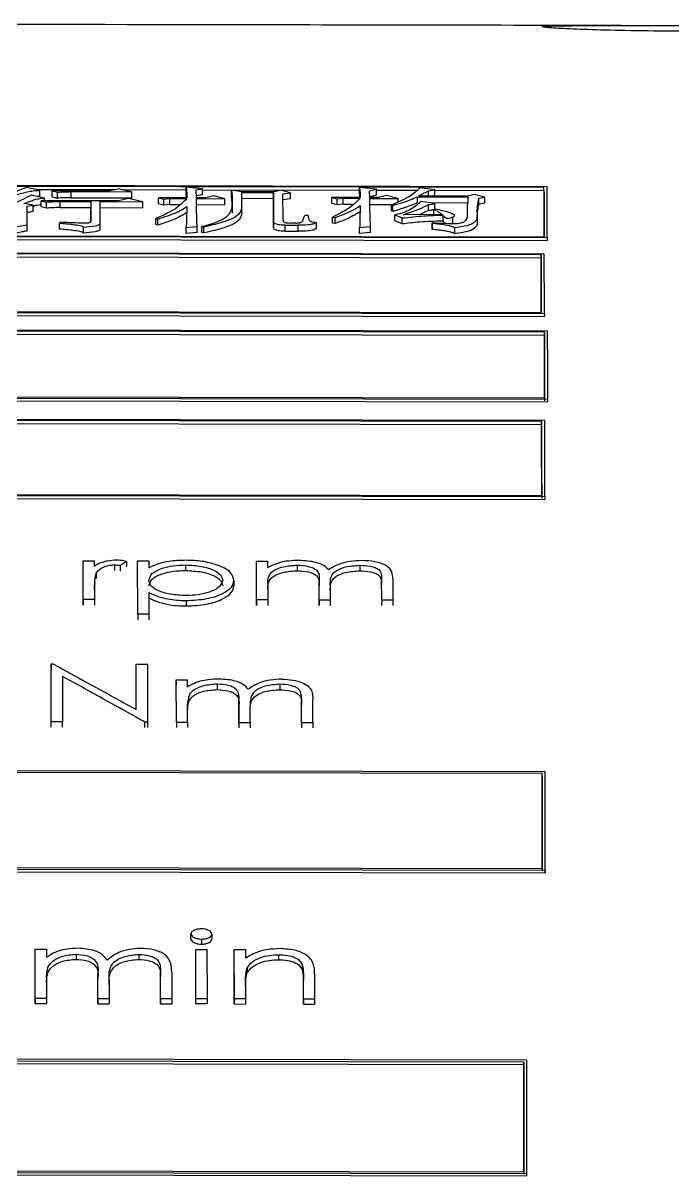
# Model space of a CAD drawing. Header units: millimetres. Extents: x 2301 to 4250, y 838 to 2217.
# Drawn here: x 2733.54 to 2743.92, y 1998.41 to 2016.83 of the extents above; entities that cross this region are included whole.
import ezdxf

# ---------------------------------------------------------------- set-up
doc = ezdxf.new("R2010")
doc.units = ezdxf.units.MM

msp = doc.modelspace()

# ---------------------------------------------------------------- linework, layer by layer
at = {"color": 7, "linetype": 'Continuous', "lineweight": 25}
for p, q in [((2741.909, 2014.214), (2719.926, 2014.255)), ((2741.859, 2014.202), (2719.976, 2014.243)), ((2733.806, 2014.156), (2733.59, 2014.201)), ((2733.883, 2014.033), (2733.666, 2014.078)), ((2733.743, 2014.169), (2735.02, 2014.167)), ((2733.806, 2014.06), (2733.763, 2014.058)), ((2733.806, 2014.06), (2733.806, 2014.156)), ((2734.001, 2014.052), (2734.001, 2014.148)), ((2734.001, 2014.148), (2734.088, 2014.127)), ((2734.92, 2014.146), (2734.001, 2014.148)), ((2734.087, 2014.031), (2734.088, 2014.127)), ((2734.304, 2014.038), (2734.304, 2014.135)), ((2734.304, 2014.135), (2735.277, 2014.133)), ((2734.304, 2014.038), (2735.277, 2014.036)), ((2735.083, 2014.18), (2734.92, 2014.146)), ((2735.137, 2014.167), (2736.142, 2014.165)), ((2735.7, 2014.037), (2735.786, 2014.016)), ((2736.154, 2014.036), (2735.7, 2014.037)), ((2735.7, 2013.941), (2735.7, 2014.037)), ((2736.402, 2014.18), (2736.143, 2014.206)), ((2736.305, 2014.162), (2736.402, 2014.18)), ((2736.306, 2014.036), (2736.305, 2014.162)), ((2736.402, 2014.084), (2736.305, 2014.066)), ((2736.457, 2014.036), (2736.306, 2014.036)), ((2736.402, 2014.164), (2738.912, 2014.16)), ((2736.587, 2014.07), (2736.457, 2014.036)), ((2736.76, 2014.022), (2736.587, 2014.07)), ((2736.867, 2014.062), (2736.868, 2014.158)), ((2737.03, 2014.132), (2736.868, 2014.158)), ((2737.549, 2014.131), (2737.03, 2014.132)), ((2737.03, 2014.119), (2737.538, 2014.118)), ((2737.031, 2013.884), (2737.03, 2014.119)), ((2737.538, 2014.118), (2737.54, 2013.653)), ((2737.538, 2014.022), (2737.538, 2014.118)), ((2737.646, 2014.16), (2737.549, 2014.131)), ((2737.809, 2014.115), (2737.646, 2014.16)), ((2737.69, 2014.099), (2737.809, 2014.115)), ((2737.692, 2013.673), (2737.69, 2014.099)), ((2738.469, 2014.043), (2738.556, 2014.021)), ((2738.923, 2014.042), (2738.469, 2014.043)), ((2738.469, 2013.946), (2738.469, 2014.043)), ((2739.182, 2014.172), (2738.912, 2014.199)), ((2739.074, 2014.149), (2739.182, 2014.172)), ((2739.075, 2014.042), (2739.074, 2014.149)), ((2739.182, 2014.076), (2739.075, 2014.053)), ((2739.215, 2014.041), (2739.075, 2014.042)), ((2739.182, 2014.159), (2739.828, 2014.158)), ((2739.345, 2014.073), (2739.215, 2014.041)), ((2739.529, 2014.027), (2739.345, 2014.073)), ((2739.832, 2014.051), (2740.654, 2014.049)), ((2740.643, 2014.062), (2739.853, 2014.064)), ((2740.113, 2014.163), (2739.875, 2014.197)), ((2740.015, 2014.147), (2740.113, 2014.163)), ((2740.112, 2014.066), (2740.094, 2014.063)), ((2740.113, 2014.157), (2741.859, 2014.154)), ((2740.751, 2014.088), (2740.643, 2014.062)), ((2740.914, 2014.049), (2740.751, 2014.088)), ((2740.816, 2014.03), (2740.914, 2014.049)), ((2741.859, 2014.154), (2741.859, 2014.202)), ((2733.699, 2013.918), (2733.548, 2013.945)), ((2733.602, 2013.902), (2733.699, 2013.918)), ((2733.603, 2013.607), (2733.602, 2013.902)), ((2733.828, 2013.894), (2733.829, 2013.99)), ((2733.915, 2013.872), (2733.828, 2013.894)), ((2733.829, 2013.99), (2733.915, 2013.969)), ((2735.062, 2013.988), (2733.829, 2013.99)), ((2733.883, 2013.99), (2733.883, 2014.033)), ((2733.915, 2013.872), (2733.915, 2013.969)), ((2734.131, 2013.88), (2734.132, 2013.976)), ((2734.131, 2013.88), (2734.618, 2013.879)), ((2734.132, 2013.976), (2734.618, 2013.975)), ((2734.618, 2013.975), (2734.62, 2013.662)), ((2734.618, 2013.975), (2734.618, 2013.879)), ((2734.619, 2013.66), (2734.618, 2013.879)), ((2734.77, 2013.975), (2735.451, 2013.974)), ((2734.771, 2013.633), (2734.77, 2013.975)), ((2734.77, 2013.879), (2735.451, 2013.878)), ((2735.224, 2014.028), (2735.062, 2013.988)), ((2735.451, 2013.974), (2735.224, 2014.028)), ((2735.786, 2013.92), (2735.7, 2013.941)), ((2735.786, 2013.92), (2735.786, 2014.016)), ((2735.883, 2013.927), (2735.786, 2013.92)), ((2735.883, 2013.927), (2735.884, 2014.024)), ((2735.883, 2013.927), (2736.04, 2013.927)), ((2735.884, 2014.024), (2736.154, 2014.023)), ((2736.305, 2013.927), (2736.76, 2013.926)), ((2736.306, 2014.023), (2736.76, 2014.022)), ((2736.306, 2013.941), (2736.306, 2014.023)), ((2736.879, 2014.014), (2736.879, 2013.885)), ((2736.879, 2013.918), (2736.879, 2014.014)), ((2736.879, 2013.884), (2736.879, 2013.918)), ((2736.879, 2013.885), (2736.879, 2013.789)), ((2737.538, 2014.022), (2737.03, 2014.023)), ((2737.031, 2013.788), (2737.031, 2013.885)), ((2737.031, 2013.788), (2737.031, 2013.884)), ((2737.54, 2013.558), (2737.538, 2014.022)), ((2737.809, 2014.019), (2737.69, 2014.003)), ((2738.555, 2013.925), (2738.469, 2013.946)), ((2738.555, 2013.925), (2738.556, 2014.021)), ((2738.653, 2013.933), (2738.555, 2013.925)), ((2738.653, 2014.029), (2738.923, 2014.029)), ((2738.653, 2013.933), (2738.653, 2014.029)), ((2738.653, 2013.933), (2738.809, 2013.933)), ((2739.075, 2014.028), (2739.529, 2014.027)), ((2739.075, 2013.948), (2739.075, 2014.028)), ((2739.075, 2013.932), (2739.438, 2013.931)), ((2739.421, 2013.923), (2739.443, 2013.915)), ((2739.421, 2013.827), (2739.421, 2013.923)), ((2739.443, 2013.819), (2739.443, 2013.915)), ((2739.529, 2013.976), (2739.529, 2014.027)), ((2740.114, 2013.943), (2739.897, 2013.979)), ((2740.016, 2013.831), (2740.016, 2013.927)), ((2740.654, 2013.953), (2740.049, 2013.954)), ((2740.092, 2013.851), (2740.125, 2013.857)), ((2740.092, 2013.851), (2740.092, 2013.77)), ((2740.816, 2013.934), (2740.816, 2014.03)), ((2740.913, 2013.952), (2740.816, 2013.934)), ((2735.658, 2013.705), (2735.69, 2013.696)), ((2738.091, 2013.756), (2738.037, 2013.756)), ((2738.481, 2013.727), (2738.524, 2013.722)), ((2738.481, 2013.632), (2738.481, 2013.727)), ((2739.443, 2013.819), (2739.421, 2013.827)), ((2739.476, 2013.767), (2739.595, 2013.714)), ((2739.595, 2013.618), (2739.476, 2013.671)), ((2740.233, 2013.771), (2739.617, 2013.767)), ((2740.016, 2013.831), (2739.877, 2013.769)), ((2740.244, 2013.76), (2740.244, 2013.664)), ((2740.401, 2013.632), (2740.401, 2013.729)), ((2733.441, 2013.576), (2733.603, 2013.607)), ((2734.133, 2013.646), (2734.122, 2013.632)), ((2734.122, 2013.536), (2734.122, 2013.632)), ((2734.501, 2013.473), (2734.501, 2013.568)), ((2734.771, 2013.537), (2734.771, 2013.633)), ((2735.69, 2013.6), (2735.658, 2013.609)), ((2736.145, 2013.56), (2736.318, 2013.579)), ((2736.145, 2013.464), (2736.145, 2013.56)), ((2736.318, 2013.484), (2736.145, 2013.464)), ((2736.394, 2013.483), (2736.394, 2013.579)), ((2736.394, 2013.579), (2736.426, 2013.57)), ((2736.426, 2013.475), (2736.394, 2013.483)), ((2737.54, 2013.653), (2737.54, 2013.558)), ((2737.724, 2013.599), (2737.93, 2013.599)), ((2737.724, 2013.504), (2737.724, 2013.599)), ((2737.724, 2013.504), (2737.93, 2013.503)), ((2737.897, 2013.633), (2737.8, 2013.633)), ((2737.93, 2013.503), (2737.93, 2013.599)), ((2738.222, 2013.641), (2738.222, 2013.545)), ((2738.524, 2013.626), (2738.481, 2013.632)), ((2738.914, 2013.56), (2739.087, 2013.577)), ((2738.914, 2013.464), (2738.914, 2013.56)), ((2740.071, 2013.542), (2740.072, 2013.638)), ((2740.072, 2013.626), (2740.071, 2013.53)), ((2740.071, 2013.53), (2740.071, 2013.542)), ((2740.072, 2013.637), (2740.072, 2013.626)), ((2740.4, 2013.633), (2740.38, 2013.626)), ((2740.429, 2013.557), (2740.429, 2013.462)), ((2719.929, 2013.442), (2741.912, 2013.401)), ((2719.929, 2013.394), (2741.912, 2013.353)), ((2719.979, 2013.456), (2741.862, 2013.415)), ((2739.087, 2013.481), (2738.914, 2013.464)), ((2741.912, 2013.401), (2741.912, 2013.353)), ((2741.912, 2013.353), (2741.912, 2013.367)), ((2741.863, 2013.138), (2719.88, 2013.179)), ((2741.813, 2013.124), (2719.93, 2013.165)), ((2719.93, 2013.118), (2741.813, 2013.077)), ((2741.813, 2013.124), (2741.813, 2013.077)), ((2719.883, 2012.229), (2741.866, 2012.188)), ((2719.933, 2012.244), (2741.816, 2012.203)), ((2719.883, 2012.181), (2741.866, 2012.14)), ((2741.866, 2012.188), (2741.866, 2012.141)), ((2741.866, 2012.14), (2741.866, 2012.154)), ((2741.917, 2011.906), (2719.934, 2011.947)), ((2741.867, 2011.89), (2719.984, 2011.931)), ((2719.984, 2011.884), (2741.867, 2011.843)), ((2741.867, 2011.89), (2741.867, 2011.843)), ((2719.936, 2010.863), (2741.919, 2010.822)), ((2719.936, 2010.817), (2741.919, 2010.776)), ((2719.986, 2010.881), (2741.869, 2010.84)), ((2741.919, 2010.776), (2741.919, 2010.789)), ((2741.87, 2010.479), (2719.887, 2010.52)), ((2741.82, 2010.461), (2719.937, 2010.502)), ((2719.937, 2010.456), (2741.82, 2010.415)), ((2741.82, 2010.461), (2741.82, 2010.415)), ((2719.889, 2009.304), (2741.872, 2009.263)), ((2719.889, 2009.259), (2741.872, 2009.218)), ((2719.939, 2009.323), (2741.822, 2009.283)), ((2741.872, 2009.263), (2741.872, 2009.218)), ((2734.496, 2008.15), (2734.497, 2008.239)), ((2734.497, 2007.53), (2734.496, 2008.15)), ((2734.497, 2007.618), (2734.497, 2008.239)), ((2734.497, 2008.239), (2734.676, 2008.238)), ((2734.676, 2008.238), (2734.676, 2008.148)), ((2734.999, 2008.173), (2734.998, 2008.085)), ((2735.368, 2008.149), (2735.368, 2008.237)), ((2735.369, 2007.383), (2735.368, 2008.237)), ((2735.368, 2008.237), (2735.548, 2008.237)), ((2735.548, 2008.237), (2735.548, 2008.124)), ((2736.137, 2008.083), (2736.137, 2008.171)), ((2737.266, 2008.145), (2737.266, 2008.234)), ((2737.267, 2007.613), (2737.266, 2008.234)), ((2737.266, 2008.234), (2737.445, 2008.233)), ((2737.266, 2007.525), (2737.266, 2008.145)), ((2737.445, 2008.233), (2737.445, 2008.127)), ((2737.918, 2008.168), (2737.918, 2008.079)), ((2738.919, 2008.166), (2738.919, 2008.078)), ((2734.708, 2008.042), (2734.708, 2007.954)), ((2734.677, 2007.829), (2734.677, 2007.618)), ((2736.907, 2007.928), (2736.907, 2007.84)), ((2737.446, 2007.876), (2737.446, 2007.613)), ((2737.446, 2007.876), (2737.446, 2007.788)), ((2738.266, 2007.929), (2738.266, 2007.841)), ((2738.267, 2007.611), (2738.266, 2007.929)), ((2738.266, 2007.523), (2738.266, 2007.841)), ((2738.446, 2007.855), (2738.446, 2007.611)), ((2739.266, 2007.948), (2739.266, 2007.86)), ((2739.267, 2007.609), (2739.266, 2007.948)), ((2739.446, 2007.948), (2739.446, 2007.609)), ((2734.497, 2007.618), (2734.497, 2007.53)), ((2734.677, 2007.618), (2734.497, 2007.618)), ((2735.549, 2007.73), (2735.549, 2007.383)), ((2736.145, 2007.604), (2736.145, 2007.516)), ((2737.267, 2007.613), (2737.266, 2007.525)), ((2737.446, 2007.613), (2737.267, 2007.613)), ((2738.267, 2007.611), (2738.266, 2007.523)), ((2738.446, 2007.611), (2738.267, 2007.611)), ((2739.267, 2007.609), (2739.266, 2007.522)), ((2739.446, 2007.609), (2739.267, 2007.609)), ((2735.369, 2007.383), (2735.369, 2007.296)), ((2735.549, 2007.383), (2735.369, 2007.383)), ((2733.986, 2006.587), (2733.986, 2006.501)), ((2733.987, 2005.663), (2733.986, 2006.587)), ((2734.023, 2006.587), (2733.986, 2006.587)), ((2735.346, 2005.86), (2735.345, 2006.585)), ((2735.345, 2006.585), (2735.524, 2006.585)), ((2735.345, 2006.499), (2735.345, 2006.585)), ((2735.524, 2006.585), (2735.525, 2005.66)), ((2734.166, 2006.392), (2734.166, 2005.663)), ((2735.986, 2006.338), (2735.986, 2006.253)), ((2735.987, 2005.659), (2735.986, 2006.338)), ((2735.986, 2006.338), (2736.166, 2006.338)), ((2736.166, 2006.221), (2736.166, 2006.338)), ((2736.638, 2006.267), (2736.638, 2006.18)), ((2737.64, 2006.265), (2737.639, 2006.179)), ((2736.166, 2005.659), (2736.166, 2005.947)), ((2736.166, 2005.947), (2736.166, 2005.861)), ((2736.986, 2006.005), (2736.986, 2005.919)), ((2736.987, 2005.657), (2736.986, 2006.005)), ((2737.986, 2006.026), (2737.986, 2005.94)), ((2737.987, 2005.655), (2737.986, 2006.026)), ((2738.166, 2005.655), (2738.166, 2006.025)), ((2736.986, 2005.919), (2736.987, 2005.572)), ((2737.166, 2005.657), (2737.166, 2005.924)), ((2734.166, 2005.663), (2733.987, 2005.663)), ((2734.166, 2005.578), (2734.166, 2005.663)), ((2735.525, 2005.66), (2735.484, 2005.66)), ((2735.525, 2005.66), (2735.525, 2005.575)), ((2735.987, 2005.659), (2735.987, 2005.574)), ((2735.987, 2005.659), (2736.166, 2005.659)), ((2736.987, 2005.657), (2736.987, 2005.572)), ((2736.987, 2005.657), (2737.166, 2005.657)), ((2737.987, 2005.655), (2737.987, 2005.57)), ((2737.987, 2005.655), (2738.166, 2005.655)), ((2741.878, 2004.866), (2719.745, 2004.907)), ((2741.828, 2004.842), (2719.795, 2004.883)), ((2719.796, 2003.361), (2741.829, 2003.32)), ((2719.746, 2003.336), (2741.879, 2003.295)), ((2719.746, 2003.294), (2741.879, 2003.253)), ((2741.879, 2003.295), (2741.879, 2003.253)), ((2741.879, 2003.253), (2741.879, 2003.283)), ((2736.22, 2002.195), (2736.22, 2002.276)), ((2736.553, 2002.276), (2736.553, 2002.195)), ((2736.386, 2002.195), (2736.386, 2002.114)), ((2733.733, 2001.955), (2733.733, 2002.035)), ((2733.733, 2001.244), (2733.733, 2002.035)), ((2733.733, 2002.035), (2733.912, 2002.035)), ((2733.733, 2001.165), (2733.733, 2001.955)), ((2733.912, 2002.035), (2733.912, 2001.899)), ((2734.385, 2001.952), (2734.385, 2001.871)), ((2735.386, 2001.95), (2735.386, 2001.869)), ((2736.297, 2001.95), (2736.297, 2002.031)), ((2736.297, 2001.239), (2736.297, 2002.031)), ((2736.297, 2002.031), (2736.476, 2002.03)), ((2736.297, 2001.915), (2736.297, 2001.95)), ((2736.476, 2002.03), (2736.477, 2001.239)), ((2736.912, 2001.949), (2736.912, 2002.03)), ((2736.913, 2001.238), (2736.912, 2002.03)), ((2736.912, 2002.03), (2737.092, 2002.029)), ((2736.912, 2001.159), (2736.912, 2001.949)), ((2737.092, 2002.029), (2737.092, 2001.888)), ((2737.617, 2001.946), (2737.616, 2001.865)), ((2737.12, 2001.738), (2737.119, 2001.658)), ((2737.994, 2001.79), (2737.994, 2001.71)), ((2733.913, 2001.579), (2733.912, 2001.499)), ((2733.913, 2001.579), (2733.913, 2001.244)), ((2734.733, 2001.647), (2734.733, 2001.567)), ((2734.733, 2001.242), (2734.733, 2001.647)), ((2734.733, 2001.163), (2734.733, 2001.567)), ((2734.913, 2001.552), (2734.913, 2001.242)), ((2735.733, 2001.672), (2735.733, 2001.592)), ((2735.733, 2001.241), (2735.733, 2001.672)), ((2735.733, 2001.161), (2735.733, 2001.592)), ((2735.913, 2001.671), (2735.913, 2001.24)), ((2737.092, 2001.526), (2737.092, 2001.238)), ((2737.092, 2001.526), (2737.092, 2001.446)), ((2738.015, 2001.611), (2738.015, 2001.531)), ((2738.015, 2001.236), (2738.015, 2001.611)), ((2738.015, 2001.157), (2738.015, 2001.531)), ((2738.195, 2001.642), (2738.195, 2001.236)), ((2733.733, 2001.244), (2733.733, 2001.165)), ((2733.913, 2001.244), (2733.733, 2001.244)), ((2733.733, 2001.165), (2733.912, 2001.164)), ((2734.733, 2001.242), (2734.733, 2001.163)), ((2734.913, 2001.242), (2734.733, 2001.242)), ((2734.733, 2001.163), (2734.912, 2001.162)), ((2735.733, 2001.241), (2735.733, 2001.161)), ((2735.913, 2001.24), (2735.733, 2001.241)), ((2735.733, 2001.161), (2735.912, 2001.161)), ((2736.477, 2001.239), (2736.297, 2001.239)), ((2736.297, 2001.16), (2736.297, 2001.239)), ((2736.297, 2001.16), (2736.297, 2001.201)), ((2736.477, 2001.16), (2736.297, 2001.16)), ((2736.477, 2001.239), (2736.477, 2001.16)), ((2736.913, 2001.238), (2736.912, 2001.159)), ((2736.912, 2001.159), (2737.092, 2001.158)), ((2737.092, 2001.238), (2736.913, 2001.238)), ((2738.015, 2001.236), (2738.015, 2001.157)), ((2738.195, 2001.236), (2738.015, 2001.236)), ((2738.015, 2001.157), (2738.195, 2001.156)), ((2741.585, 2000.259), (2719.452, 2000.3)), ((2741.535, 2000.231), (2719.502, 2000.271)), ((2719.502, 2000.232), (2741.535, 2000.191)), ((2741.535, 2000.231), (2741.535, 2000.191)), ((2719.452, 1998.452), (2741.585, 1998.411)), ((2719.453, 1998.491), (2741.585, 1998.45)), ((2719.503, 1998.52), (2741.535, 1998.479))]:
    msp.add_line(p, q, dxfattribs=at)
at = {"color": 7, "linetype": 'Continuous', "lineweight": 25, "flags": 128}
for points in [[(2735.277, 2014.036), (2735.277, 2014.09), (2735.277, 2014.133)], [(2736.142, 2014.11), (2736.142, 2014.164), (2736.143, 2014.206)], [(2736.402, 2014.084), (2736.402, 2014.138), (2736.402, 2014.18)], [(2737.809, 2014.019), (2737.809, 2014.073), (2737.809, 2014.115)], [(2738.912, 2014.102), (2738.912, 2014.156), (2738.912, 2014.199)], [(2739.182, 2014.076), (2739.182, 2014.13), (2739.182, 2014.172)], [(2739.832, 2014.051), (2739.832, 2013.997), (2739.832, 2013.954)], [(2740.015, 2014.064), (2740.015, 2014.105), (2740.015, 2014.147)], [(2740.112, 2014.066), (2740.113, 2014.12), (2740.113, 2014.163)], [(2740.913, 2013.952), (2740.914, 2014.006), (2740.914, 2014.049)], [(2733.699, 2013.822), (2733.699, 2013.875), (2733.699, 2013.918)], [(2735.451, 2013.878), (2735.451, 2013.931), (2735.451, 2013.974)], [(2735.786, 2014.016), (2735.835, 2014.02), (2735.884, 2014.024)], [(2736.76, 2013.926), (2736.76, 2013.98), (2736.76, 2014.022)], [(2738.556, 2014.021), (2738.604, 2014.025), (2738.653, 2014.029)], [(2740.113, 2013.855), (2740.113, 2013.901), (2740.114, 2013.943)], [(2735.658, 2013.609), (2735.658, 2013.651), (2735.658, 2013.678), (2735.658, 2013.705)], [(2735.69, 2013.6), (2735.69, 2013.642), (2735.69, 2013.669), (2735.69, 2013.696)], [(2738.524, 2013.626), (2738.524, 2013.65), (2738.524, 2013.674), (2738.524, 2013.698), (2738.524, 2013.722)], [(2739.476, 2013.671), (2739.476, 2013.696), (2739.476, 2013.72), (2739.476, 2013.767)], [(2739.595, 2013.618), (2739.595, 2013.642), (2739.595, 2013.666), (2739.595, 2013.69), (2739.595, 2013.714)], [(2733.603, 2013.511), (2733.603, 2013.565), (2733.603, 2013.607)], [(2736.318, 2013.484), (2736.318, 2013.537), (2736.318, 2013.579)], [(2736.426, 2013.475), (2736.426, 2013.517), (2736.426, 2013.544), (2736.426, 2013.57)], [(2739.087, 2013.481), (2739.087, 2013.535), (2739.087, 2013.577)], [(2741.919, 2010.776), (2741.919, 2010.802), (2741.919, 2010.822)], [(2735.09, 2008.162), (2735.09, 2008.118), (2735.09, 2008.074)], [(2735.189, 2008.227), (2735.189, 2008.183), (2735.189, 2008.139)], [(2734.677, 2007.618), (2734.677, 2007.569), (2734.677, 2007.531)], [(2737.446, 2007.613), (2737.446, 2007.564), (2737.446, 2007.525)], [(2738.446, 2007.611), (2738.446, 2007.562), (2738.446, 2007.524)], [(2739.446, 2007.609), (2739.446, 2007.56), (2739.446, 2007.522)], [(2735.549, 2007.383), (2735.549, 2007.334), (2735.549, 2007.296)], [(2733.987, 2005.578), (2733.987, 2005.625), (2733.987, 2005.663)], [(2735.484, 2005.575), (2735.484, 2005.623), (2735.484, 2005.66)], [(2736.166, 2005.659), (2736.166, 2005.611), (2736.166, 2005.574)], [(2737.166, 2005.657), (2737.166, 2005.609), (2737.166, 2005.572)], [(2738.166, 2005.655), (2738.166, 2005.607), (2738.166, 2005.57)], [(2733.913, 2001.244), (2733.913, 2001.199), (2733.912, 2001.164)], [(2734.913, 2001.242), (2734.913, 2001.197), (2734.912, 2001.162)], [(2735.913, 2001.24), (2735.913, 2001.196), (2735.912, 2001.161)], [(2737.092, 2001.238), (2737.092, 2001.193), (2737.092, 2001.158)], [(2738.195, 2001.236), (2738.195, 2001.191), (2738.195, 2001.156)], [(2741.585, 1998.412), (2741.585, 1998.433), (2741.585, 1998.45)]]:
    msp.add_lwpolyline(points, dxfattribs=at)
at = {"color": 7, "linetype": 'Continuous', "lineweight": 25}
for points, knots in [([(2743.095, 2016.788), (2741.054, 2016.792), (2735.226, 2016.802), (2727.875, 2016.814), (2722.578, 2016.825), (2721.074, 2016.828)], [0, 0, 0, 0, 0.278431, 0.79507, 1, 1, 1, 1]), ([(2746.331, 2016.76), (2746.311, 2016.764), (2746.268, 2016.772), (2745.946, 2016.779), (2745.456, 2016.783), (2744.796, 2016.785), (2744.015, 2016.787), (2743.202, 2016.788), (2742.491, 2016.788), (2742.007, 2016.784), (2741.803, 2016.774), (2741.85, 2016.759), (2742.107, 2016.741), (2742.549, 2016.722), (2743.162, 2016.706), (2743.916, 2016.696), (2744.731, 2016.698), (2745.487, 2016.712), (2746.042, 2016.732), (2746.302, 2016.749), (2746.324, 2016.758), (2746.331, 2016.76)], [0, 0, 0, 0, 0.046277, 0.092721, 0.141718, 0.195195, 0.253696, 0.315279, 0.376935, 0.434394, 0.485838, 0.533042, 0.579239, 0.627327, 0.67927, 0.736376, 0.797511, 0.859386, 0.918425, 0.971629, 1, 1, 1, 1]), ([(2733.666, 2014.078), (2733.558, 2014.022), (2733.363, 2013.92), (2733.042, 2013.844), (2732.899, 2013.81)], [0, 0, 0, 0, 0.553842, 1, 1, 1, 1]), ([(2733.59, 2014.201), (2733.495, 2014.163), (2733.323, 2014.094), (2733.074, 2014.044), (2732.963, 2014.021)], [0, 0, 0, 0, 0.5527905, 1, 1, 1, 1]), ([(2732.985, 2014.013), (2733.066, 2014.026), (2733.228, 2014.052), (2733.447, 2014.092), (2733.593, 2014.131), (2733.713, 2014.152), (2733.778, 2014.155), (2733.806, 2014.156)], [0, 0, 0, 0, 0.285278, 0.570817, 0.801554, 0.913771, 1, 1, 1, 1]), ([(2734.001, 2014.052), (2734.013, 2014.049), (2734.034, 2014.044), (2734.063, 2014.037), (2734.079, 2014.033), (2734.087, 2014.031)], [0, 0, 0, 0, 0.428611, 0.714305, 1, 1, 1, 1]), ([(2734.304, 2014.038), (2734.263, 2014.038), (2734.189, 2014.038), (2734.119, 2014.033), (2734.087, 2014.031)], [0, 0, 0, 0, 0.5610855, 1, 1, 1, 1]), ([(2734.088, 2014.127), (2734.127, 2014.13), (2734.199, 2014.134), (2734.272, 2014.134), (2734.304, 2014.135)], [0, 0, 0, 0, 0.5588348, 1, 1, 1, 1]), ([(2735.083, 2014.18), (2735.107, 2014.174), (2735.152, 2014.163), (2735.217, 2014.147), (2735.257, 2014.138), (2735.277, 2014.133)], [0, 0, 0, 0, 0.3807654, 0.6903825, 1, 1, 1, 1]), ([(2736.15, 2014.036), (2736.149, 2014.042), (2736.148, 2014.067), (2736.145, 2014.091), (2736.142, 2014.11)], [0, 0, 0, 0, 0.2310266, 1, 1, 1, 1]), ([(2736.143, 2014.206), (2736.145, 2014.188), (2736.15, 2014.15), (2736.153, 2014.094), (2736.154, 2014.056), (2736.154, 2014.036)], [0, 0, 0, 0, 0.332208, 0.666083, 1, 1, 1, 1]), ([(2736.879, 2013.918), (2736.878, 2013.936), (2736.877, 2013.969), (2736.873, 2014.017), (2736.869, 2014.047), (2736.867, 2014.062)], [0, 0, 0, 0, 0.376571, 0.688263, 1, 1, 1, 1]), ([(2736.868, 2014.158), (2736.87, 2014.14), (2736.874, 2014.107), (2736.878, 2014.059), (2736.879, 2014.029), (2736.879, 2014.014)], [0, 0, 0, 0, 0.379842, 0.689899, 1, 1, 1, 1]), ([(2738.912, 2014.199), (2738.914, 2014.18), (2738.919, 2014.144), (2738.922, 2014.092), (2738.923, 2014.059), (2738.923, 2014.042)], [0, 0, 0, 0, 0.366861, 0.68341, 1, 1, 1, 1]), ([(2738.919, 2014.042), (2738.918, 2014.045), (2738.917, 2014.066), (2738.914, 2014.086), (2738.912, 2014.102)], [0, 0, 0, 0, 0.180054, 1, 1, 1, 1]), ([(2739.421, 2013.923), (2739.534, 2013.972), (2739.733, 2014.059), (2739.831, 2014.155), (2739.874, 2014.197)], [0, 0, 0, 0, 0.5629251, 1, 1, 1, 1]), ([(2739.443, 2013.915), (2739.498, 2013.931), (2739.599, 2013.96), (2739.725, 2014.006), (2739.796, 2014.036), (2739.832, 2014.051)], [0, 0, 0, 0, 0.377164, 0.687877, 1, 1, 1, 1]), ([(2739.853, 2014.064), (2739.869, 2014.072), (2739.9, 2014.089), (2739.953, 2014.117), (2739.992, 2014.136), (2740.015, 2014.147)], [0, 0, 0, 0, 0.295893, 0.591794, 1, 1, 1, 1]), ([(2740.072, 2013.638), (2740.167, 2013.634), (2740.287, 2013.629), (2740.427, 2013.624), (2740.487, 2013.627), (2740.538, 2013.637), (2740.586, 2013.655), (2740.648, 2013.712), (2740.624, 2013.849), (2740.642, 2013.969), (2740.654, 2014.049)], [0, 0, 0, 0, 0.146697, 0.184744, 0.211969, 0.239276, 0.276246, 0.330265, 0.549672, 1, 1, 1, 1]), ([(2741.862, 2013.415), (2741.862, 2013.5), (2741.861, 2013.671), (2741.86, 2013.935), (2741.859, 2014.107), (2741.859, 2014.202)], [0, 0, 0, 0, 0.309667, 0.619335, 1, 1, 1, 1]), ([(2741.859, 2014.154), (2741.859, 2014.08), (2741.86, 2013.93), (2741.861, 2013.685), (2741.861, 2013.509), (2741.862, 2013.415)], [0, 0, 0, 0, 0.318707, 0.637413, 1, 1, 1, 1]), ([(2741.912, 2013.401), (2741.912, 2013.487), (2741.911, 2013.658), (2741.91, 2013.931), (2741.909, 2014.111), (2741.909, 2014.214)], [0, 0, 0, 0, 0.300086, 0.600172, 1, 1, 1, 1]), ([(2733.548, 2013.945), (2733.58, 2013.956), (2733.634, 2013.975), (2733.709, 2014.002), (2733.767, 2014.02), (2733.829, 2014.03), (2733.865, 2014.032), (2733.883, 2014.033)], [0, 0, 0, 0, 0.335742, 0.553226, 0.772641, 0.885172, 1, 1, 1, 1]), ([(2733.699, 2013.902), (2733.703, 2013.903), (2733.728, 2013.912), (2733.766, 2013.924), (2733.813, 2013.93), (2733.828, 2013.932)], [0, 0, 0, 0, 0.098466, 0.69868, 1, 1, 1, 1]), ([(2733.915, 2013.969), (2733.955, 2013.971), (2734.026, 2013.976), (2734.099, 2013.976), (2734.132, 2013.976)], [0, 0, 0, 0, 0.558835, 1, 1, 1, 1]), ([(2734.131, 2013.88), (2734.09, 2013.88), (2734.017, 2013.879), (2733.946, 2013.874), (2733.915, 2013.872)], [0, 0, 0, 0, 0.561086, 1, 1, 1, 1]), ([(2736.154, 2014.023), (2736.094, 2013.961), (2735.985, 2013.85), (2735.758, 2013.749), (2735.658, 2013.705)], [0, 0, 0, 0, 0.556811, 1, 1, 1, 1]), ([(2735.69, 2013.696), (2735.798, 2013.731), (2735.988, 2013.792), (2736.104, 2013.865), (2736.155, 2013.897)], [0, 0, 0, 0, 0.5641531, 1, 1, 1, 1]), ([(2736.155, 2013.897), (2736.153, 2013.855), (2736.151, 2013.779), (2736.148, 2013.667), (2736.146, 2013.595), (2736.145, 2013.56)], [0, 0, 0, 0, 0.377433, 0.688713, 1, 1, 1, 1]), ([(2736.318, 2013.579), (2736.317, 2013.621), (2736.314, 2013.703), (2736.31, 2013.824), (2736.307, 2013.902), (2736.306, 2013.941)], [0, 0, 0, 0, 0.336206, 0.668098, 1, 1, 1, 1]), ([(2736.394, 2013.579), (2736.479, 2013.602), (2736.647, 2013.648), (2736.841, 2013.754), (2736.865, 2013.835), (2736.879, 2013.885)], [0, 0, 0, 0, 0.287345, 0.567752, 1, 1, 1, 1]), ([(2737.031, 2013.884), (2737.024, 2013.851), (2737.009, 2013.783), (2736.838, 2013.664), (2736.583, 2013.606), (2736.426, 2013.57)], [0, 0, 0, 0, 0.274099, 0.551293, 1, 1, 1, 1]), ([(2738.923, 2014.029), (2738.864, 2013.971), (2738.758, 2013.867), (2738.566, 2013.77), (2738.481, 2013.727)], [0, 0, 0, 0, 0.557416, 1, 1, 1, 1]), ([(2738.524, 2013.722), (2738.613, 2013.755), (2738.771, 2013.815), (2738.877, 2013.882), (2738.924, 2013.911)], [0, 0, 0, 0, 0.562907, 1, 1, 1, 1]), ([(2738.924, 2013.911), (2738.923, 2013.866), (2738.92, 2013.787), (2738.917, 2013.669), (2738.915, 2013.597), (2738.914, 2013.56)], [0, 0, 0, 0, 0.389657, 0.694825, 1, 1, 1, 1]), ([(2739.087, 2013.577), (2739.085, 2013.658), (2739.082, 2013.762), (2739.077, 2013.884), (2739.076, 2013.927), (2739.075, 2013.948)], [0, 0, 0, 0, 0.644314, 0.822156, 1, 1, 1, 1]), ([(2739.832, 2013.954), (2739.789, 2013.937), (2739.71, 2013.904), (2739.582, 2013.858), (2739.489, 2013.832), (2739.443, 2013.819)], [0, 0, 0, 0, 0.373683, 0.685695, 1, 1, 1, 1]), ([(2739.897, 2013.979), (2739.852, 2013.94), (2739.784, 2013.881), (2739.665, 2013.817), (2739.577, 2013.781), (2739.51, 2013.772), (2739.476, 2013.767)], [0, 0, 0, 0, 0.493368, 0.753202, 0.8753, 1, 1, 1, 1]), ([(2739.617, 2013.767), (2739.701, 2013.796), (2739.85, 2013.846), (2739.966, 2013.903), (2740.016, 2013.927)], [0, 0, 0, 0, 0.562142, 1, 1, 1, 1]), ([(2740.016, 2013.927), (2740.031, 2013.93), (2740.054, 2013.934), (2740.086, 2013.939), (2740.104, 2013.942), (2740.114, 2013.943)], [0, 0, 0, 0, 0.439714, 0.719857, 1, 1, 1, 1]), ([(2740.092, 2013.851), (2740.11, 2013.843), (2740.147, 2013.826), (2740.192, 2013.799), (2740.22, 2013.781), (2740.233, 2013.771)], [0, 0, 0, 0, 0.328446, 0.663725, 1, 1, 1, 1]), ([(2740.244, 2013.76), (2740.253, 2013.749), (2740.264, 2013.735), (2740.282, 2013.72), (2740.293, 2013.715), (2740.302, 2013.712), (2740.311, 2013.711), (2740.321, 2013.71), (2740.339, 2013.712), (2740.372, 2013.718), (2740.409, 2013.73), (2740.431, 2013.746), (2740.425, 2013.764), (2740.374, 2013.795), (2740.259, 2013.824), (2740.163, 2013.847), (2740.125, 2013.857)], [0, 0, 0, 0, 0.1352787, 0.1730483, 0.1920707, 0.206023, 0.215638, 0.2252863, 0.2400919, 0.2788712, 0.3567079, 0.4250334, 0.4867359, 0.5683778, 0.8262992, 1, 1, 1, 1]), ([(2740.816, 2014.03), (2740.799, 2013.948), (2740.773, 2013.823), (2740.808, 2013.667), (2740.643, 2013.585), (2740.501, 2013.567), (2740.429, 2013.557)], [0, 0, 0, 0, 0.494392, 0.750968, 0.872337, 1, 1, 1, 1]), ([(2740.816, 2013.934), (2740.799, 2013.852), (2740.773, 2013.727), (2740.808, 2013.571), (2740.642, 2013.49), (2740.501, 2013.471), (2740.429, 2013.462)], [0, 0, 0, 0, 0.494308, 0.750843, 0.872236, 1, 1, 1, 1]), ([(2733.602, 2013.806), (2733.616, 2013.808), (2733.639, 2013.812), (2733.672, 2013.817), (2733.69, 2013.82), (2733.699, 2013.822)], [0, 0, 0, 0, 0.43988, 0.71994, 1, 1, 1, 1]), ([(2736.154, 2013.801), (2736.088, 2013.76), (2735.967, 2013.688), (2735.775, 2013.627), (2735.69, 2013.6)], [0, 0, 0, 0, 0.5553232, 1, 1, 1, 1]), ([(2737.031, 2013.788), (2737.023, 2013.755), (2737.009, 2013.687), (2736.837, 2013.568), (2736.583, 2013.511), (2736.426, 2013.475)], [0, 0, 0, 0, 0.274006, 0.551155, 1, 1, 1, 1]), ([(2737.692, 2013.673), (2737.692, 2013.668), (2737.693, 2013.659), (2737.707, 2013.648), (2737.727, 2013.64), (2737.757, 2013.634), (2737.783, 2013.634), (2737.8, 2013.633)], [0, 0, 0, 0, 0.240495, 0.482787, 0.614022, 0.748664, 1, 1, 1, 1]), ([(2737.897, 2013.633), (2737.907, 2013.633), (2737.926, 2013.634), (2737.954, 2013.637), (2737.976, 2013.644), (2738.002, 2013.661), (2738.017, 2013.699), (2738.029, 2013.733), (2738.037, 2013.756)], [0, 0, 0, 0, 0.05967, 0.118429, 0.184852, 0.250461, 0.507615, 1, 1, 1, 1]), ([(2738.091, 2013.756), (2738.092, 2013.735), (2738.092, 2013.704), (2738.116, 2013.665), (2738.171, 2013.649), (2738.205, 2013.643), (2738.222, 2013.641)], [0, 0, 0, 0, 0.4924249, 0.7493713, 0.8730024, 1, 1, 1, 1]), ([(2738.923, 2013.815), (2738.863, 2013.778), (2738.754, 2013.711), (2738.595, 2013.652), (2738.524, 2013.626)], [0, 0, 0, 0, 0.55676, 1, 1, 1, 1]), ([(2739.595, 2013.714), (2739.711, 2013.727), (2739.92, 2013.751), (2740.144, 2013.757), (2740.244, 2013.76)], [0, 0, 0, 0, 0.555184, 1, 1, 1, 1]), ([(2740.092, 2013.844), (2740.085, 2013.843), (2740.069, 2013.84), (2740.043, 2013.836), (2740.025, 2013.833), (2740.016, 2013.831)], [0, 0, 0, 0, 0.285222, 0.642611, 1, 1, 1, 1]), ([(2733.441, 2013.48), (2733.454, 2013.483), (2733.482, 2013.488), (2733.536, 2013.499), (2733.576, 2013.506), (2733.603, 2013.511)], [0, 0, 0, 0, 0.2568416, 0.5136831, 1, 1, 1, 1]), ([(2734.122, 2013.632), (2734.197, 2013.625), (2734.309, 2013.616), (2734.427, 2013.597), (2734.486, 2013.583), (2734.496, 2013.573), (2734.501, 2013.568)], [0, 0, 0, 0, 0.509997, 0.771564, 0.888056, 1, 1, 1, 1]), ([(2734.501, 2013.473), (2734.496, 2013.477), (2734.486, 2013.487), (2734.427, 2013.502), (2734.309, 2013.52), (2734.196, 2013.53), (2734.122, 2013.536)], [0, 0, 0, 0, 0.111858, 0.228316, 0.489892, 1, 1, 1, 1]), ([(2734.62, 2013.662), (2734.619, 2013.656), (2734.619, 2013.647), (2734.597, 2013.636), (2734.556, 2013.628), (2734.491, 2013.63), (2734.348, 2013.635), (2734.228, 2013.641), (2734.133, 2013.646)], [0, 0, 0, 0, 0.101321, 0.162787, 0.225849, 0.357374, 0.489104, 1, 1, 1, 1]), ([(2734.501, 2013.568), (2734.565, 2013.573), (2734.646, 2013.58), (2734.73, 2013.596), (2734.766, 2013.611), (2734.769, 2013.625), (2734.771, 2013.633)], [0, 0, 0, 0, 0.516375, 0.647506, 0.774622, 1, 1, 1, 1]), ([(2734.771, 2013.537), (2734.769, 2013.529), (2734.766, 2013.516), (2734.73, 2013.5), (2734.646, 2013.484), (2734.565, 2013.478), (2734.501, 2013.473)], [0, 0, 0, 0, 0.225215, 0.352286, 0.483428, 1, 1, 1, 1]), ([(2737.724, 2013.599), (2737.695, 2013.6), (2737.637, 2013.601), (2737.569, 2013.616), (2737.543, 2013.635), (2737.541, 2013.647), (2737.54, 2013.653)], [0, 0, 0, 0, 0.29448, 0.575685, 0.789002, 1, 1, 1, 1]), ([(2737.724, 2013.504), (2737.694, 2013.504), (2737.637, 2013.505), (2737.569, 2013.52), (2737.543, 2013.54), (2737.541, 2013.552), (2737.54, 2013.558)], [0, 0, 0, 0, 0.294663, 0.575915, 0.789136, 1, 1, 1, 1]), ([(2738.222, 2013.641), (2738.208, 2013.633), (2738.18, 2013.616), (2738.073, 2013.597), (2737.985, 2013.598), (2737.93, 2013.599)], [0, 0, 0, 0, 0.268853, 0.54428, 1, 1, 1, 1]), ([(2738.222, 2013.545), (2738.208, 2013.537), (2738.179, 2013.52), (2738.072, 2013.501), (2737.984, 2013.502), (2737.93, 2013.503)], [0, 0, 0, 0, 0.2686949, 0.5441183, 1, 1, 1, 1]), ([(2740.244, 2013.664), (2740.116, 2013.661), (2739.891, 2013.656), (2739.685, 2013.63), (2739.595, 2013.618)], [0, 0, 0, 0, 0.565055, 1, 1, 1, 1]), ([(2740.429, 2013.462), (2740.418, 2013.468), (2740.396, 2013.481), (2740.334, 2013.497), (2740.257, 2013.51), (2740.166, 2013.522), (2740.103, 2013.528), (2740.071, 2013.53)], [0, 0, 0, 0, 0.162392, 0.329798, 0.550664, 0.774584, 1, 1, 1, 1]), ([(2740.429, 2013.557), (2740.418, 2013.564), (2740.396, 2013.576), (2740.334, 2013.592), (2740.257, 2013.606), (2740.166, 2013.617), (2740.103, 2013.623), (2740.072, 2013.626)], [0, 0, 0, 0, 0.162483, 0.329922, 0.550777, 0.774649, 1, 1, 1, 1]), ([(2740.276, 2013.63), (2740.273, 2013.632), (2740.261, 2013.644), (2740.251, 2013.656), (2740.244, 2013.664)], [0, 0, 0, 0, 0.249115, 1, 1, 1, 1]), ([(2741.816, 2012.203), (2741.816, 2012.302), (2741.815, 2012.501), (2741.814, 2012.809), (2741.813, 2013.012), (2741.813, 2013.124)], [0, 0, 0, 0, 0.309667, 0.619335, 1, 1, 1, 1]), ([(2741.866, 2012.188), (2741.866, 2012.287), (2741.865, 2012.486), (2741.864, 2012.804), (2741.863, 2013.017), (2741.863, 2013.138)], [0, 0, 0, 0, 0.300086, 0.600172, 1, 1, 1, 1]), ([(2741.813, 2013.077), (2741.813, 2012.912), (2741.814, 2012.632), (2741.815, 2012.328), (2741.816, 2012.203)], [0, 0, 0, 0, 0.589189, 1, 1, 1, 1]), ([(2741.869, 2010.84), (2741.869, 2010.952), (2741.869, 2011.177), (2741.868, 2011.529), (2741.867, 2011.762), (2741.867, 2011.89)], [0, 0, 0, 0, 0.309667, 0.619335, 1, 1, 1, 1]), ([(2741.867, 2011.843), (2741.867, 2011.654), (2741.868, 2011.316), (2741.869, 2010.953), (2741.869, 2010.794)], [0, 0, 0, 0, 0.559998, 1, 1, 1, 1]), ([(2741.919, 2010.822), (2741.919, 2010.935), (2741.919, 2011.16), (2741.918, 2011.523), (2741.917, 2011.767), (2741.917, 2011.906)], [0, 0, 0, 0, 0.300086, 0.600172, 1, 1, 1, 1]), ([(2741.822, 2009.283), (2741.822, 2009.408), (2741.822, 2009.66), (2741.821, 2010.054), (2741.82, 2010.316), (2741.82, 2010.461)], [0, 0, 0, 0, 0.309667, 0.619335, 1, 1, 1, 1]), ([(2741.82, 2010.415), (2741.82, 2010.202), (2741.821, 2009.821), (2741.822, 2009.416), (2741.822, 2009.238)], [0, 0, 0, 0, 0.559998, 1, 1, 1, 1]), ([(2741.872, 2009.263), (2741.872, 2009.389), (2741.872, 2009.64), (2741.871, 2010.048), (2741.87, 2010.322), (2741.87, 2010.479)], [0, 0, 0, 0, 0.300086, 0.600172, 1, 1, 1, 1]), ([(2735.033, 2008.248), (2734.982, 2008.246), (2734.899, 2008.241), (2734.801, 2008.213), (2734.732, 2008.183), (2734.695, 2008.16), (2734.676, 2008.148)], [0, 0, 0, 0, 0.347887, 0.569141, 0.786135, 1, 1, 1, 1]), ([(2734.708, 2008.042), (2734.721, 2008.059), (2734.746, 2008.094), (2734.812, 2008.137), (2734.899, 2008.167), (2734.965, 2008.171), (2734.999, 2008.173)], [0, 0, 0, 0, 0.27091, 0.546501, 0.770523, 1, 1, 1, 1]), ([(2734.999, 2008.173), (2735.016, 2008.172), (2735.048, 2008.171), (2735.078, 2008.165), (2735.09, 2008.162)], [0, 0, 0, 0, 0.561605, 1, 1, 1, 1]), ([(2735.189, 2008.227), (2735.161, 2008.234), (2735.112, 2008.245), (2735.057, 2008.247), (2735.033, 2008.248)], [0, 0, 0, 0, 0.556713, 1, 1, 1, 1]), ([(2735.189, 2008.227), (2735.179, 2008.221), (2735.16, 2008.208), (2735.127, 2008.187), (2735.104, 2008.171), (2735.09, 2008.162)], [0, 0, 0, 0, 0.29106, 0.582113, 1, 1, 1, 1]), ([(2736.138, 2008.246), (2736.06, 2008.244), (2735.933, 2008.241), (2735.767, 2008.211), (2735.644, 2008.173), (2735.58, 2008.14), (2735.548, 2008.124)], [0, 0, 0, 0, 0.346738, 0.568766, 0.786522, 1, 1, 1, 1]), ([(2735.548, 2007.928), (2735.558, 2007.965), (2735.578, 2008.04), (2735.742, 2008.119), (2735.935, 2008.165), (2736.069, 2008.169), (2736.137, 2008.171)], [0, 0, 0, 0, 0.266696, 0.543155, 0.769236, 1, 1, 1, 1]), ([(2736.137, 2008.171), (2736.222, 2008.167), (2736.39, 2008.159), (2736.585, 2008.096), (2736.705, 2008.014), (2736.72, 2007.956), (2736.728, 2007.928)], [0, 0, 0, 0, 0.292093, 0.575319, 0.790291, 1, 1, 1, 1]), ([(2736.907, 2007.928), (2736.893, 2007.976), (2736.863, 2008.073), (2736.648, 2008.175), (2736.4, 2008.237), (2736.226, 2008.243), (2736.138, 2008.246)], [0, 0, 0, 0, 0.26655, 0.543447, 0.769376, 1, 1, 1, 1]), ([(2737.648, 2008.213), (2737.605, 2008.199), (2737.529, 2008.175), (2737.471, 2008.141), (2737.445, 2008.127)], [0, 0, 0, 0, 0.564241, 1, 1, 1, 1]), ([(2737.446, 2007.876), (2737.447, 2007.91), (2737.45, 2007.977), (2737.501, 2008.061), (2737.6, 2008.114), (2737.727, 2008.156), (2737.842, 2008.163), (2737.918, 2008.168)], [0, 0, 0, 0, 0.241249, 0.48337, 0.613317, 0.746555, 1, 1, 1, 1]), ([(2737.949, 2008.243), (2737.89, 2008.242), (2737.786, 2008.239), (2737.69, 2008.221), (2737.648, 2008.213)], [0, 0, 0, 0, 0.562438, 1, 1, 1, 1]), ([(2737.918, 2008.168), (2737.979, 2008.165), (2738.073, 2008.16), (2738.175, 2008.125), (2738.277, 2008.056), (2738.271, 2007.985), (2738.266, 2007.929)], [0, 0, 0, 0, 0.254776, 0.388246, 0.517316, 1, 1, 1, 1]), ([(2738.415, 2008.094), (2738.393, 2008.118), (2738.35, 2008.165), (2738.189, 2008.228), (2738.041, 2008.237), (2737.949, 2008.243)], [0, 0, 0, 0, 0.269907, 0.5479671, 1, 1, 1, 1]), ([(2738.95, 2008.241), (2738.888, 2008.239), (2738.764, 2008.234), (2738.564, 2008.187), (2738.471, 2008.129), (2738.415, 2008.094)], [0, 0, 0, 0, 0.288581, 0.57183, 1, 1, 1, 1]), ([(2738.446, 2007.855), (2738.445, 2007.928), (2738.444, 2008.022), (2738.588, 2008.108), (2738.718, 2008.153), (2738.84, 2008.161), (2738.919, 2008.166)], [0, 0, 0, 0, 0.482183, 0.612123, 0.745589, 1, 1, 1, 1]), ([(2738.919, 2008.166), (2738.977, 2008.164), (2739.065, 2008.16), (2739.164, 2008.13), (2739.24, 2008.089), (2739.264, 2008.024), (2739.265, 2007.973), (2739.266, 2007.948)], [0, 0, 0, 0, 0.254481, 0.388133, 0.517722, 0.758818, 1, 1, 1, 1]), ([(2739.446, 2007.948), (2739.444, 2007.986), (2739.441, 2008.063), (2739.352, 2008.168), (2739.161, 2008.231), (2739.021, 2008.238), (2738.95, 2008.241)], [0, 0, 0, 0, 0.270601, 0.5427954, 0.7675493, 1, 1, 1, 1]), ([(2734.708, 2008.042), (2734.7, 2008.019), (2734.682, 2007.972), (2734.678, 2007.901), (2734.677, 2007.853), (2734.677, 2007.829)], [0, 0, 0, 0, 0.329099, 0.664237, 1, 1, 1, 1]), ([(2735.548, 2007.839), (2735.558, 2007.876), (2735.578, 2007.951), (2735.742, 2008.031), (2735.935, 2008.076), (2736.069, 2008.081), (2736.137, 2008.083)], [0, 0, 0, 0, 0.266526, 0.542947, 0.769104, 1, 1, 1, 1]), ([(2736.137, 2008.083), (2736.222, 2008.078), (2736.39, 2008.07), (2736.585, 2008.007), (2736.705, 2007.926), (2736.72, 2007.868), (2736.727, 2007.839)], [0, 0, 0, 0, 0.292251, 0.575528, 0.79043, 1, 1, 1, 1]), ([(2737.446, 2007.788), (2737.447, 2007.821), (2737.45, 2007.888), (2737.501, 2007.973), (2737.6, 2008.025), (2737.727, 2008.067), (2737.842, 2008.075), (2737.918, 2008.079)], [0, 0, 0, 0, 0.2411219, 0.483147, 0.6130948, 0.7463796, 1, 1, 1, 1]), ([(2737.918, 2008.079), (2737.979, 2008.076), (2738.073, 2008.071), (2738.175, 2008.037), (2738.277, 2007.968), (2738.271, 2007.897), (2738.266, 2007.841)], [0, 0, 0, 0, 0.254965, 0.388484, 0.517546, 1, 1, 1, 1]), ([(2738.446, 2007.766), (2738.445, 2007.84), (2738.444, 2007.933), (2738.587, 2008.019), (2738.718, 2008.065), (2738.839, 2008.073), (2738.919, 2008.078)], [0, 0, 0, 0, 0.481957, 0.611894, 0.745406, 1, 1, 1, 1]), ([(2738.919, 2008.078), (2738.977, 2008.075), (2739.065, 2008.071), (2739.164, 2008.041), (2739.239, 2008.001), (2739.263, 2007.935), (2739.265, 2007.885), (2739.266, 2007.86)], [0, 0, 0, 0, 0.254665, 0.388369, 0.517958, 0.758946, 1, 1, 1, 1]), ([(2734.677, 2007.767), (2734.677, 2007.781), (2734.678, 2007.82), (2734.68, 2007.868), (2734.691, 2007.9), (2734.694, 2007.909)], [0, 0, 0, 0, 0.308091, 0.80703, 1, 1, 1, 1]), ([(2736.14, 2007.682), (2736.055, 2007.686), (2735.887, 2007.695), (2735.686, 2007.757), (2735.566, 2007.84), (2735.554, 2007.899), (2735.548, 2007.928)], [0, 0, 0, 0, 0.2920498, 0.5758729, 0.7903749, 1, 1, 1, 1]), ([(2736.728, 2007.928), (2736.715, 2007.891), (2736.69, 2007.817), (2736.531, 2007.737), (2736.34, 2007.69), (2736.207, 2007.684), (2736.14, 2007.682)], [0, 0, 0, 0, 0.266814, 0.543252, 0.769388, 1, 1, 1, 1]), ([(2736.145, 2007.604), (2736.257, 2007.609), (2736.477, 2007.62), (2736.727, 2007.707), (2736.884, 2007.814), (2736.899, 2007.891), (2736.907, 2007.928)], [0, 0, 0, 0, 0.292071, 0.575308, 0.790142, 1, 1, 1, 1]), ([(2736.145, 2007.516), (2736.256, 2007.522), (2736.477, 2007.532), (2736.726, 2007.619), (2736.884, 2007.726), (2736.899, 2007.802), (2736.907, 2007.84)], [0, 0, 0, 0, 0.292232, 0.575516, 0.79028, 1, 1, 1, 1]), ([(2735.548, 2007.642), (2735.602, 2007.618), (2735.692, 2007.577), (2735.849, 2007.54), (2735.994, 2007.52), (2736.094, 2007.517), (2736.145, 2007.516)], [0, 0, 0, 0, 0.332096, 0.552068, 0.775251, 1, 1, 1, 1]), ([(2735.549, 2007.73), (2735.603, 2007.706), (2735.693, 2007.665), (2735.849, 2007.628), (2735.994, 2007.608), (2736.095, 2007.605), (2736.145, 2007.604)], [0, 0, 0, 0, 0.332189, 0.552163, 0.775308, 1, 1, 1, 1]), ([(2734.023, 2006.587), (2734.069, 2006.563), (2734.296, 2006.44), (2734.736, 2006.199), (2735.132, 2005.979), (2735.346, 2005.86)], [0, 0, 0, 0, 0.102924, 0.514623, 1, 1, 1, 1]), ([(2735.484, 2005.66), (2735.439, 2005.686), (2735.212, 2005.813), (2734.773, 2006.059), (2734.378, 2006.275), (2734.166, 2006.392)], [0, 0, 0, 0, 0.103167, 0.515837, 1, 1, 1, 1]), ([(2736.368, 2006.315), (2736.325, 2006.3), (2736.249, 2006.274), (2736.191, 2006.237), (2736.166, 2006.221)], [0, 0, 0, 0, 0.564241, 1, 1, 1, 1]), ([(2736.669, 2006.349), (2736.611, 2006.347), (2736.507, 2006.344), (2736.41, 2006.324), (2736.368, 2006.315)], [0, 0, 0, 0, 0.562438, 1, 1, 1, 1]), ([(2737.135, 2006.186), (2737.113, 2006.211), (2737.07, 2006.263), (2736.91, 2006.333), (2736.761, 2006.343), (2736.669, 2006.349)], [0, 0, 0, 0, 0.269907, 0.547967, 1, 1, 1, 1]), ([(2737.671, 2006.347), (2737.608, 2006.344), (2737.484, 2006.339), (2737.284, 2006.288), (2737.191, 2006.224), (2737.135, 2006.186)], [0, 0, 0, 0, 0.288581, 0.57183, 1, 1, 1, 1]), ([(2737.671, 2006.347), (2737.731, 2006.344), (2737.85, 2006.339), (2738.008, 2006.294), (2738.16, 2006.192), (2738.163, 2006.094), (2738.166, 2006.025)], [0, 0, 0, 0, 0.197818, 0.390842, 0.576543, 1, 1, 1, 1]), ([(2736.638, 2006.267), (2736.563, 2006.261), (2736.447, 2006.253), (2736.321, 2006.207), (2736.222, 2006.149), (2736.17, 2006.057), (2736.167, 2005.984), (2736.166, 2005.947)], [0, 0, 0, 0, 0.253517, 0.386716, 0.516625, 0.758749, 1, 1, 1, 1]), ([(2736.166, 2005.861), (2736.167, 2005.898), (2736.17, 2005.971), (2736.221, 2006.063), (2736.32, 2006.121), (2736.447, 2006.167), (2736.562, 2006.175), (2736.638, 2006.18)], [0, 0, 0, 0, 0.241124, 0.483152, 0.613062, 0.746307, 1, 1, 1, 1]), ([(2736.986, 2006.005), (2736.991, 2006.066), (2736.998, 2006.144), (2736.895, 2006.22), (2736.793, 2006.258), (2736.7, 2006.263), (2736.638, 2006.267)], [0, 0, 0, 0, 0.482691, 0.611713, 0.745133, 1, 1, 1, 1]), ([(2736.638, 2006.18), (2736.699, 2006.177), (2736.793, 2006.171), (2736.895, 2006.134), (2736.997, 2006.058), (2736.991, 2005.981), (2736.986, 2005.919)], [0, 0, 0, 0, 0.255057, 0.388525, 0.517539, 1, 1, 1, 1]), ([(2737.64, 2006.265), (2737.56, 2006.259), (2737.438, 2006.251), (2737.308, 2006.201), (2737.165, 2006.106), (2737.165, 2006.004), (2737.166, 2005.924)], [0, 0, 0, 0, 0.254482, 0.387909, 0.517812, 1, 1, 1, 1]), ([(2737.166, 2005.838), (2737.165, 2005.918), (2737.164, 2006.02), (2737.308, 2006.115), (2737.438, 2006.165), (2737.56, 2006.173), (2737.639, 2006.179)], [0, 0, 0, 0, 0.4819626, 0.6118627, 0.7453351, 1, 1, 1, 1]), ([(2737.639, 2006.179), (2737.697, 2006.176), (2737.785, 2006.171), (2737.885, 2006.139), (2737.96, 2006.094), (2737.984, 2006.023), (2737.985, 2005.968), (2737.986, 2005.94)], [0, 0, 0, 0, 0.254759, 0.388411, 0.517951, 0.758942, 1, 1, 1, 1]), ([(2737.986, 2006.026), (2737.986, 2006.054), (2737.984, 2006.109), (2737.96, 2006.18), (2737.885, 2006.225), (2737.786, 2006.258), (2737.697, 2006.262), (2737.64, 2006.265)], [0, 0, 0, 0, 0.241185, 0.482285, 0.611824, 0.745424, 1, 1, 1, 1]), ([(2741.829, 2003.32), (2741.829, 2003.481), (2741.829, 2003.802), (2741.828, 2004.311), (2741.828, 2004.653), (2741.828, 2004.842)], [0, 0, 0, 0, 0.3099213, 0.6198426, 1, 1, 1, 1]), ([(2741.879, 2003.295), (2741.879, 2003.455), (2741.879, 2003.777), (2741.878, 2004.303), (2741.878, 2004.661), (2741.878, 2004.866)], [0, 0, 0, 0, 0.300082, 0.600163, 1, 1, 1, 1]), ([(2741.828, 2004.8), (2741.828, 2004.522), (2741.828, 2004.025), (2741.829, 2003.507), (2741.829, 2003.279)], [0, 0, 0, 0, 0.559999, 1, 1, 1, 1]), ([(2736.386, 2002.358), (2736.362, 2002.357), (2736.316, 2002.354), (2736.262, 2002.333), (2736.226, 2002.306), (2736.222, 2002.286), (2736.22, 2002.276)], [0, 0, 0, 0, 0.2917, 0.575641, 0.790759, 1, 1, 1, 1]), ([(2736.22, 2002.276), (2736.224, 2002.264), (2736.231, 2002.238), (2736.278, 2002.213), (2736.331, 2002.197), (2736.367, 2002.196), (2736.386, 2002.195)], [0, 0, 0, 0, 0.2661054, 0.5434733, 0.769717, 1, 1, 1, 1]), ([(2736.553, 2002.276), (2736.55, 2002.289), (2736.543, 2002.314), (2736.495, 2002.34), (2736.441, 2002.356), (2736.404, 2002.357), (2736.386, 2002.358)], [0, 0, 0, 0, 0.266167, 0.543432, 0.769604, 1, 1, 1, 1]), ([(2736.386, 2002.195), (2736.409, 2002.196), (2736.456, 2002.198), (2736.51, 2002.219), (2736.547, 2002.246), (2736.551, 2002.266), (2736.553, 2002.276)], [0, 0, 0, 0, 0.291686, 0.575696, 0.790918, 1, 1, 1, 1]), ([(2736.22, 2002.195), (2736.223, 2002.183), (2736.231, 2002.157), (2736.278, 2002.132), (2736.331, 2002.116), (2736.367, 2002.115), (2736.386, 2002.114)], [0, 0, 0, 0, 0.265935, 0.543275, 0.769592, 1, 1, 1, 1]), ([(2736.386, 2002.114), (2736.409, 2002.115), (2736.456, 2002.117), (2736.51, 2002.138), (2736.547, 2002.165), (2736.551, 2002.185), (2736.553, 2002.195)], [0, 0, 0, 0, 0.291838, 0.575901, 0.791061, 1, 1, 1, 1]), ([(2734.115, 2002.009), (2734.072, 2001.991), (2733.996, 2001.96), (2733.938, 2001.917), (2733.912, 2001.899)], [0, 0, 0, 0, 0.564241, 1, 1, 1, 1]), ([(2733.913, 2001.579), (2733.914, 2001.622), (2733.917, 2001.707), (2733.968, 2001.815), (2734.067, 2001.882), (2734.194, 2001.936), (2734.309, 2001.946), (2734.385, 2001.952)], [0, 0, 0, 0, 0.241257, 0.483386, 0.613214, 0.746328, 1, 1, 1, 1]), ([(2734.416, 2002.048), (2734.358, 2002.046), (2734.253, 2002.042), (2734.157, 2002.019), (2734.115, 2002.009)], [0, 0, 0, 0, 0.562438, 1, 1, 1, 1]), ([(2734.385, 2001.952), (2734.447, 2001.948), (2734.54, 2001.941), (2734.642, 2001.897), (2734.744, 2001.809), (2734.738, 2001.718), (2734.733, 2001.647)], [0, 0, 0, 0, 0.255065, 0.388375, 0.517295, 1, 1, 1, 1]), ([(2734.882, 2001.858), (2734.86, 2001.888), (2734.817, 2001.948), (2734.656, 2002.029), (2734.508, 2002.041), (2734.416, 2002.048)], [0, 0, 0, 0, 0.2699071, 0.5479673, 1, 1, 1, 1]), ([(2735.418, 2002.046), (2735.355, 2002.043), (2735.231, 2002.036), (2735.031, 2001.977), (2734.938, 2001.902), (2734.882, 2001.858)], [0, 0, 0, 0, 0.288581, 0.57183, 1, 1, 1, 1]), ([(2734.913, 2001.552), (2734.912, 2001.646), (2734.911, 2001.765), (2735.055, 2001.875), (2735.185, 2001.934), (2735.307, 2001.943), (2735.386, 2001.95)], [0, 0, 0, 0, 0.4822, 0.612023, 0.745367, 1, 1, 1, 1]), ([(2735.386, 2001.95), (2735.444, 2001.947), (2735.532, 2001.942), (2735.632, 2001.903), (2735.707, 2001.851), (2735.731, 2001.768), (2735.732, 2001.704), (2735.733, 2001.672)], [0, 0, 0, 0, 0.25478, 0.388267, 0.517701, 0.758807, 1, 1, 1, 1]), ([(2735.913, 2001.671), (2735.911, 2001.72), (2735.908, 2001.818), (2735.819, 2001.953), (2735.628, 2002.033), (2735.489, 2002.042), (2735.418, 2002.046)], [0, 0, 0, 0, 0.270601, 0.542796, 0.767549, 1, 1, 1, 1]), ([(2737.648, 2002.042), (2737.574, 2002.039), (2737.453, 2002.034), (2737.298, 2001.995), (2737.184, 2001.948), (2737.122, 2001.908), (2737.092, 2001.888)], [0, 0, 0, 0, 0.346759, 0.568511, 0.786179, 1, 1, 1, 1]), ([(2737.12, 2001.738), (2737.143, 2001.771), (2737.19, 2001.836), (2737.323, 2001.9), (2737.469, 2001.94), (2737.567, 2001.944), (2737.617, 2001.946)], [0, 0, 0, 0, 0.2684901, 0.5466043, 0.7715296, 1, 1, 1, 1]), ([(2737.617, 2001.946), (2737.665, 2001.944), (2737.761, 2001.941), (2737.883, 2001.905), (2737.961, 2001.851), (2737.983, 2001.81), (2737.994, 2001.79)], [0, 0, 0, 0, 0.290858, 0.574718, 0.790004, 1, 1, 1, 1]), ([(2738.195, 2001.642), (2738.194, 2001.695), (2738.192, 2001.802), (2738.086, 2001.946), (2737.876, 2002.029), (2737.725, 2002.037), (2737.648, 2002.042)], [0, 0, 0, 0, 0.270301, 0.542249, 0.767594, 1, 1, 1, 1]), ([(2733.912, 2001.499), (2733.914, 2001.542), (2733.917, 2001.627), (2733.968, 2001.734), (2734.067, 2001.802), (2734.194, 2001.856), (2734.309, 2001.865), (2734.385, 2001.871)], [0, 0, 0, 0, 0.24113, 0.483163, 0.612992, 0.746152, 1, 1, 1, 1]), ([(2734.385, 2001.871), (2734.446, 2001.867), (2734.54, 2001.861), (2734.642, 2001.817), (2734.744, 2001.729), (2734.738, 2001.638), (2734.733, 2001.567)], [0, 0, 0, 0, 0.255254, 0.388613, 0.517525, 1, 1, 1, 1]), ([(2734.912, 2001.472), (2734.912, 2001.566), (2734.911, 2001.685), (2735.054, 2001.795), (2735.185, 2001.853), (2735.306, 2001.863), (2735.386, 2001.869)], [0, 0, 0, 0, 0.481973, 0.611794, 0.745183, 1, 1, 1, 1]), ([(2735.386, 2001.869), (2735.444, 2001.866), (2735.532, 2001.861), (2735.631, 2001.823), (2735.707, 2001.771), (2735.73, 2001.687), (2735.732, 2001.624), (2735.733, 2001.592)], [0, 0, 0, 0, 0.254963, 0.388503, 0.517937, 0.758935, 1, 1, 1, 1]), ([(2737.092, 2001.526), (2737.092, 2001.566), (2737.091, 2001.638), (2737.111, 2001.708), (2737.12, 2001.738)], [0, 0, 0, 0, 0.559823, 1, 1, 1, 1]), ([(2737.119, 2001.658), (2737.143, 2001.69), (2737.19, 2001.756), (2737.323, 2001.82), (2737.468, 2001.859), (2737.567, 2001.863), (2737.616, 2001.865)], [0, 0, 0, 0, 0.268346, 0.546438, 0.771425, 1, 1, 1, 1]), ([(2737.616, 2001.865), (2737.665, 2001.864), (2737.761, 2001.86), (2737.883, 2001.825), (2737.961, 2001.77), (2737.983, 2001.73), (2737.994, 2001.71)], [0, 0, 0, 0, 0.290992, 0.574913, 0.790139, 1, 1, 1, 1]), ([(2737.994, 2001.79), (2738.002, 2001.757), (2738.016, 2001.698), (2738.015, 2001.637), (2738.015, 2001.611)], [0, 0, 0, 0, 0.559954, 1, 1, 1, 1]), ([(2737.994, 2001.71), (2738.001, 2001.677), (2738.016, 2001.617), (2738.015, 2001.557), (2738.015, 2001.531)], [0, 0, 0, 0, 0.559958, 1, 1, 1, 1]), ([(2737.092, 2001.446), (2737.092, 2001.486), (2737.091, 2001.557), (2737.111, 2001.627), (2737.119, 2001.658)], [0, 0, 0, 0, 0.559817, 1, 1, 1, 1]), ([(2741.535, 1998.479), (2741.535, 1998.663), (2741.535, 1999.032), (2741.535, 1999.616), (2741.535, 2000.012), (2741.535, 2000.231)], [0, 0, 0, 0, 0.309921, 0.619843, 1, 1, 1, 1]), ([(2741.585, 1998.45), (2741.585, 1998.634), (2741.585, 1999.002), (2741.585, 1999.607), (2741.585, 2000.022), (2741.585, 2000.259)], [0, 0, 0, 0, 0.300082, 0.600163, 1, 1, 1, 1]), ([(2741.535, 2000.191), (2741.535, 1999.87), (2741.535, 1999.296), (2741.535, 1998.702), (2741.535, 1998.441)], [0, 0, 0, 0, 0.559999, 1, 1, 1, 1])]:
    msp.add_open_spline(points, degree=3, knots=knots, dxfattribs=at)

doc.saveas('drawing.dxf')
